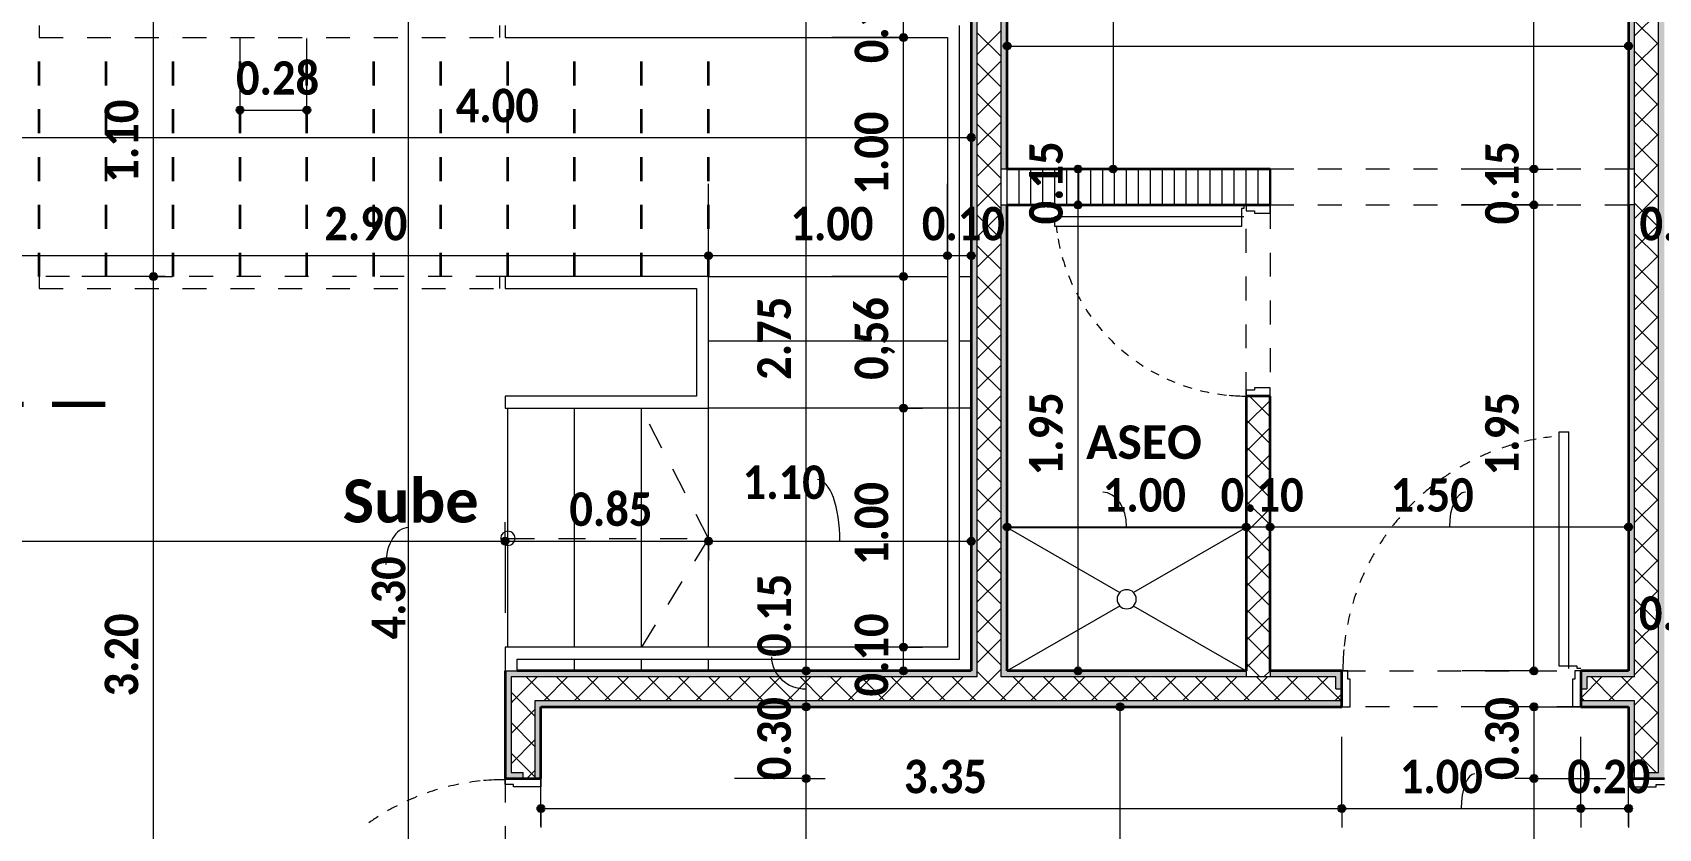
# Model space of a CAD drawing. Header units: metres. Extents: x -144 to 1000, y -717 to 29.
# Drawn here: x 787.45 to 794.25, y -556.38 to -553.05 of the extents above; entities that cross this region are included whole.
import ezdxf

# ---------------------------------------------------------------- set-up
doc = ezdxf.new("R2010")
doc.units = ezdxf.units.M
for name, pattern in [('Basculante', [0.11625, 0.075, -0.04125]), ('basculante modificado', [0.18, 0.1125, -0.0675]), ('Dash Dot 3_16_', [0.595313, 0.357187, -0.119063, 0, -0.119063]), ('Derribado', [0.36, 0.24, -0.12]), ('Trazo', [0.45, 0.225, -0.225])]:
    doc.linetypes.add(name, pattern=pattern)
doc.layers.get('0').update_dxf_attribs({"color": 1})
for name, color, linetype, lineweight in [('A-ANNO-DIMS', 1, 'Continuous', 9), ('A-DETL', 1, 'Continuous', 9), ('A-DETL-GENF', 1, 'Continuous', 9), ('A-DETL-MEDM', 1, 'Continuous', 30), ('A-DETL-THIN', 1, 'Continuous', 9), ('A-DOOR', 1, 'Continuous', 9), ('A-DOOR-FRAM', 1, 'Continuous', 9), ('A-DOOR-HDLN', 1, 'Trazo', 20), ('A-FLOR-OVHD', 7, 'Basculante', 9), ('A-WALL', 4, 'Continuous', 9), ('G-ANNO-SYMB', 1, 'Continuous', 9), ('G-ANNO-TEXT', 2, 'Continuous', 9), ('P-SANR-FIXT', 1, 'Continuous', 9)]:
    doc.layers.add(name, color=color, linetype=linetype, lineweight=lineweight)
doc.layers.add('A-WALL-PATT', color=7, linetype='Continuous', lineweight=35, true_color=0x9c9c9c)
doc.styles.add('Calibri_B', font='calibrib.ttf', dxfattribs={"height": 0.165})
doc.styles.add('Calibri_B_1', font='calibrib.ttf', dxfattribs={"height": 0.135})
doc.styles.add('Calibri_B_6', font='calibrib.ttf', dxfattribs={"width": 0.9})

# ---------------------------------------------------------------- blocks, each defined once
blk = doc.blocks.new('G')
at = {"layer": 'A-ANNO-DIMS', "lineweight": 25}
h = blk.add_hatch(color=256, dxfattribs=at)
edge = h.paths.add_edge_path()
edge.add_arc((785.687, -496.5696), 0.015, 0, 360)
h = blk.add_hatch(color=256, dxfattribs=at)
edge = h.paths.add_edge_path()
edge.add_arc((785.687, -496.5696), 0.015, 0, 360)
h = blk.add_hatch(color=256, dxfattribs=at)
edge = h.paths.add_edge_path()
edge.add_arc((786.1208, -496.6048), 0.015, 0, 360)
h = blk.add_hatch(color=256, dxfattribs=at)
edge = h.paths.add_edge_path()
edge.add_arc((788.7208, -496.6048), 0.015, 0, 360)
h = blk.add_hatch(color=256, dxfattribs=at)
edge = h.paths.add_edge_path()
edge.add_arc((782.9114, -496.8728), 0.015, 0, 360)
h = blk.add_hatch(color=256, dxfattribs=at)
edge = h.paths.add_edge_path()
edge.add_arc((783.1914, -496.8728), 0.015, 0, 360)
h = blk.add_hatch(color=256, dxfattribs=at)
edge = h.paths.add_edge_path()
edge.add_arc((785.9708, -496.9875), 0.015, 0, 360)
h = blk.add_hatch(color=256, dxfattribs=at)
edge = h.paths.add_edge_path()
edge.add_arc((786.4171, -497.1194), 0.015, 0, 360)
h = blk.add_hatch(color=256, dxfattribs=at)
edge = h.paths.add_edge_path()
edge.add_arc((786.5641, -497.1194), 0.015, 0, 360)
h = blk.add_hatch(color=256, dxfattribs=at)
edge = h.paths.add_edge_path()
edge.add_arc((788.3248, -497.1194), 0.015, 0, 360)
h = blk.add_hatch(color=256, dxfattribs=at)
edge = h.paths.add_edge_path()
edge.add_arc((788.3248, -497.1194), 0.015, 0, 360)
h = blk.add_hatch(color=256, dxfattribs=at)
edge = h.paths.add_edge_path()
edge.add_arc((786.4171, -497.2694), 0.015, 0, 360)
h = blk.add_hatch(color=256, dxfattribs=at)
edge = h.paths.add_edge_path()
edge.add_arc((786.4171, -497.2694), 0.015, 0, 360)
h = blk.add_hatch(color=256, dxfattribs=at)
edge = h.paths.add_edge_path()
edge.add_arc((788.3248, -497.2694), 0.015, 0, 360)
h = blk.add_hatch(color=256, dxfattribs=at)
edge = h.paths.add_edge_path()
edge.add_arc((788.3248, -497.2694), 0.015, 0, 360)
h = blk.add_hatch(color=256, dxfattribs=at)
edge = h.paths.add_edge_path()
edge.add_arc((784.871, -497.4819), 0.015, 0, 360)
h = blk.add_hatch(color=256, dxfattribs=at)
edge = h.paths.add_edge_path()
edge.add_arc((784.871, -497.4819), 0.015, 0, 360)
h = blk.add_hatch(color=256, dxfattribs=at)
edge = h.paths.add_edge_path()
edge.add_arc((785.8708, -497.4819), 0.015, 0, 360)
h = blk.add_hatch(color=256, dxfattribs=at)
edge = h.paths.add_edge_path()
edge.add_arc((785.8708, -497.4819), 0.015, 0, 360)
h = blk.add_hatch(color=256, dxfattribs=at)
edge = h.paths.add_edge_path()
edge.add_arc((785.9708, -497.4819), 0.015, 0, 360)
h = blk.add_hatch(color=256, dxfattribs=at)
edge = h.paths.add_edge_path()
edge.add_arc((782.5493, -497.5696), 0.015, 0, 360)
h = blk.add_hatch(color=256, dxfattribs=at)
edge = h.paths.add_edge_path()
edge.add_arc((782.5493, -497.5696), 0.015, 0, 360)
h = blk.add_hatch(color=256, dxfattribs=at)
edge = h.paths.add_edge_path()
edge.add_arc((785.687, -497.5696), 0.015, 0, 360)
h = blk.add_hatch(color=256, dxfattribs=at)
edge = h.paths.add_edge_path()
edge.add_arc((785.687, -497.5696), 0.015, 0, 360)
h = blk.add_hatch(color=256, dxfattribs=at)
edge = h.paths.add_edge_path()
edge.add_arc((785.687, -498.1194), 0.015, 0, 360)
h = blk.add_hatch(color=256, dxfattribs=at)
edge = h.paths.add_edge_path()
edge.add_arc((785.687, -498.1194), 0.015, 0, 360)
h = blk.add_hatch(color=256, dxfattribs=at)
edge = h.paths.add_edge_path()
edge.add_arc((786.1208, -498.617), 0.015, 0, 360)
h = blk.add_hatch(color=256, dxfattribs=at)
edge = h.paths.add_edge_path()
edge.add_arc((787.1208, -498.617), 0.015, 0, 360)
h = blk.add_hatch(color=256, dxfattribs=at)
edge = h.paths.add_edge_path()
edge.add_arc((787.1208, -498.617), 0.015, 0, 360)
h = blk.add_hatch(color=256, dxfattribs=at)
edge = h.paths.add_edge_path()
edge.add_arc((787.2208, -498.617), 0.015, 0, 360)
h = blk.add_hatch(color=256, dxfattribs=at)
edge = h.paths.add_edge_path()
edge.add_arc((787.2208, -498.617), 0.015, 0, 360)
h = blk.add_hatch(color=256, dxfattribs=at)
edge = h.paths.add_edge_path()
edge.add_arc((788.7208, -498.617), 0.015, 0, 360)
h = blk.add_hatch(color=256, dxfattribs=at)
edge = h.paths.add_edge_path()
edge.add_arc((784.0204, -498.6766), 0.015, 0, 360)
h = blk.add_hatch(color=256, dxfattribs=at)
edge = h.paths.add_edge_path()
edge.add_arc((784.0204, -498.6766), 0.015, 0, 360)
h = blk.add_hatch(color=256, dxfattribs=at)
edge = h.paths.add_edge_path()
edge.add_arc((784.8714, -498.6766), 0.015, 0, 360)
h = blk.add_hatch(color=256, dxfattribs=at)
edge = h.paths.add_edge_path()
edge.add_arc((784.8714, -498.6766), 0.015, 0, 360)
h = blk.add_hatch(color=256, dxfattribs=at)
edge = h.paths.add_edge_path()
edge.add_arc((785.9708, -498.6766), 0.015, 0, 360)
h = blk.add_hatch(color=256, dxfattribs=at)
edge = h.paths.add_edge_path()
edge.add_arc((785.687, -499.1194), 0.015, 0, 360)
h = blk.add_hatch(color=256, dxfattribs=at)
edge = h.paths.add_edge_path()
edge.add_arc((785.687, -499.1194), 0.015, 0, 360)
h = blk.add_hatch(color=256, dxfattribs=at)
edge = h.paths.add_edge_path()
edge.add_arc((785.2799, -499.2194), 0.015, 0, 360)
h = blk.add_hatch(color=256, dxfattribs=at)
edge = h.paths.add_edge_path()
edge.add_arc((785.2799, -499.2194), 0.015, 0, 360)
h = blk.add_hatch(color=256, dxfattribs=at)
edge = h.paths.add_edge_path()
edge.add_arc((785.687, -499.2194), 0.015, 0, 360)
h = blk.add_hatch(color=256, dxfattribs=at)
edge = h.paths.add_edge_path()
edge.add_arc((786.4171, -499.2194), 0.015, 0, 360)
h = blk.add_hatch(color=256, dxfattribs=at)
edge = h.paths.add_edge_path()
edge.add_arc((788.3248, -499.2194), 0.015, 0, 360)
h = blk.add_hatch(color=256, dxfattribs=at)
edge = h.paths.add_edge_path()
edge.add_arc((785.2799, -499.3694), 0.015, 0, 360)
h = blk.add_hatch(color=256, dxfattribs=at)
edge = h.paths.add_edge_path()
edge.add_arc((785.2799, -499.3694), 0.015, 0, 360)
h = blk.add_hatch(color=256, dxfattribs=at)
edge = h.paths.add_edge_path()
edge.add_arc((786.5937, -499.3694), 0.015, 0, 360)
h = blk.add_hatch(color=256, dxfattribs=at)
edge = h.paths.add_edge_path()
edge.add_arc((788.3248, -499.3694), 0.015, 0, 360)
h = blk.add_hatch(color=256, dxfattribs=at)
edge = h.paths.add_edge_path()
edge.add_arc((785.2799, -499.6694), 0.015, 0, 360)
h = blk.add_hatch(color=256, dxfattribs=at)
edge = h.paths.add_edge_path()
edge.add_arc((785.2799, -499.6694), 0.015, 0, 360)
h = blk.add_hatch(color=256, dxfattribs=at)
edge = h.paths.add_edge_path()
edge.add_arc((788.3248, -499.6694), 0.015, 0, 360)
h = blk.add_hatch(color=256, dxfattribs=at)
edge = h.paths.add_edge_path()
edge.add_arc((788.3248, -499.6694), 0.015, 0, 360)
h = blk.add_hatch(color=256, dxfattribs=at)
edge = h.paths.add_edge_path()
edge.add_arc((784.1704, -499.7949), 0.015, 0, 360)
h = blk.add_hatch(color=256, dxfattribs=at)
edge = h.paths.add_edge_path()
edge.add_arc((787.5206, -499.7949), 0.015, 0, 360)
h = blk.add_hatch(color=256, dxfattribs=at)
edge = h.paths.add_edge_path()
edge.add_arc((787.5206, -499.7949), 0.015, 0, 360)
h = blk.add_hatch(color=256, dxfattribs=at)
edge = h.paths.add_edge_path()
edge.add_arc((788.5206, -499.7949), 0.015, 0, 360)
h = blk.add_hatch(color=256, dxfattribs=at)
edge = h.paths.add_edge_path()
edge.add_arc((788.5206, -499.7949), 0.015, 0, 360)
h = blk.add_hatch(color=256, dxfattribs=at)
edge = h.paths.add_edge_path()
edge.add_arc((788.7208, -499.7949), 0.015, 0, 360)
at = {"layer": 'A-WALL-PATT', "true_color": 0x747474}
h = blk.add_hatch(color=8, dxfattribs=at)
h.paths.add_polyline_path([(788.7208, -500.7694), (788.7458, -500.7694), (788.7458, -500.6694), (788.7208, -500.6694), (788.7208, -500.6944)])
h.paths.add_polyline_path([(788.7208, -499.6694), (788.7458, -499.6684), (788.7458, -499.3444), (788.7208, -499.3444), (788.7208, -499.6684)])
h.paths.add_polyline_path([(788.7208, -499.2444), (788.7458, -499.2444), (788.7458, -497.2694), (788.7208, -497.2694), (788.7208, -499.2194)])
h.paths.add_polyline_path([(788.7458, -497.1194), (788.7458, -492.1694), (788.7208, -492.1694), (788.7208, -497.1194)])
h.paths.add_polyline_path([(788.7458, -492.0194), (788.7458, -491.6197), (788.7208, -491.6197), (788.7208, -492.0194)])
at = {"layer": 'A-WALL-PATT', "lineweight": 5, "true_color": 0x747474}
h = blk.add_hatch(color=8, dxfattribs=at)
h.paths.add_polyline_path([(788.8458, -500.7694), (788.8708, -500.7694), (788.8708, -500.6694), (788.7958, -500.6694), (788.7958, -500.6944), (788.8458, -500.6944)])
h.paths.add_polyline_path([(788.8358, -499.6694), (788.8708, -499.6684), (788.8708, -496.4697), (788.8458, -496.4697), (788.8458, -499.6444), (788.7958, -499.6444), (788.7958, -499.6694)])
h.paths.add_polyline_path([(788.8708, -496.3197), (788.8708, -494.9197), (788.8458, -494.9197), (788.8458, -496.3197), (788.8688, -496.3197)])
h.paths.add_polyline_path([(788.8708, -494.7697), (788.8708, -491.7697), (788.8458, -491.7697), (788.8458, -494.7697), (788.8526, -494.7697)])
h = blk.add_hatch(color=8, dxfattribs=at)
h.paths.add_polyline_path([(785.9958, -499.2194), (785.9958, -496.4697), (785.9708, -496.4697), (785.9708, -499.2194)])
h.paths.add_polyline_path([(785.9958, -496.3197), (785.9958, -494.9197), (785.9708, -494.9197), (785.9708, -496.3197)])
h.paths.add_polyline_path([(785.9958, -494.7697), (785.9958, -492.7694), (785.9708, -492.7694), (785.9708, -494.7697)])
at = {"layer": 'A-WALL-PATT', "true_color": 0x747474}
h = blk.add_hatch(color=8, dxfattribs=at)
h.paths.add_polyline_path([(786.1208, -499.2194), (786.1208, -497.2694), (786.0958, -497.2694), (786.0958, -499.2194)])
h.paths.add_polyline_path([(786.0958, -497.1194), (786.1208, -497.1194), (786.1208, -492.7694), (785.9958, -492.7694), (785.9958, -492.7944), (786.0958, -492.7944), (786.0958, -496.6167)])
at = {"layer": 'A-WALL-PATT', "lineweight": 5, "true_color": 0x747474}
h = blk.add_hatch(color=8, dxfattribs=at)
h.paths.add_polyline_path([(787.5206, -499.2944), (787.5206, -499.2194), (787.2208, -499.2194), (787.2208, -499.2444), (787.4956, -499.2444), (787.4956, -499.2944)])
h.paths.add_polyline_path([(788.5456, -499.2944), (788.5456, -499.2444), (788.7208, -499.2444), (788.7208, -499.2194), (788.5206, -499.2194), (788.5206, -499.2944)])
h.paths.add_polyline_path([(784.0204, -499.2444), (785.9958, -499.2444), (785.9958, -499.2194), (784.0204, -499.2194)])
h.paths.add_polyline_path([(787.1208, -499.2444), (787.1208, -499.2194), (786.0958, -499.2194), (786.0958, -499.2444), (787.1197, -499.2444)])
h = blk.add_hatch(color=8, dxfattribs=at)
h.paths.add_polyline_path([(784.0454, -500.7684), (784.0454, -500.6944), (784.0954, -500.6944), (784.0954, -500.6694), (784.0204, -500.6694), (784.0204, -500.7684)])
h.paths.add_polyline_path([(784.0954, -499.6694), (784.0954, -499.6444), (784.0454, -499.6444), (784.0454, -499.2444), (784.0204, -499.2444), (784.0204, -499.6694), (784.0554, -499.6694)])
at = {"layer": 'A-WALL-PATT', "true_color": 0x747474}
h = blk.add_hatch(color=8, dxfattribs=at)
h.paths.add_polyline_path([(787.3671, -499.3694), (787.5206, -499.3694), (787.5206, -499.3444), (784.1454, -499.3444), (784.1454, -499.3694), (787.34, -499.3694)])
h.paths.add_polyline_path([(788.5456, -499.3694), (788.7208, -499.3694), (788.7208, -499.3444), (788.5206, -499.3444), (788.5206, -499.3694)])
h = blk.add_hatch(color=8, dxfattribs=at)
h.paths.add_polyline_path([(784.1454, -500.7684), (784.1704, -500.7684), (784.1704, -500.6694), (784.1454, -500.6694), (784.1454, -500.6944)])
h.paths.add_polyline_path([(784.1704, -499.6694), (784.1704, -499.3694), (784.1454, -499.3694), (784.1454, -499.6694)])
at = {"layer": 'A-ANNO-DIMS'}
for p, q in [((788.3248, -497.1194), (788.3248, -492.169)), ((786.5641, -495.609), (786.5641, -497.1194)), ((786.1208, -496.6048), (786.1208, -496.3048)), ((788.7208, -496.6048), (788.7208, -496.3048)), ((782.5493, -497.5696), (782.5493, -496.4697)), ((783.6156, -500.7694), (783.6156, -496.4697)), ((785.2799, -499.2194), (785.2799, -496.4697)), ((785.687, -496.5696), (785.687, -496.4697)), ((782.9114, -496.8728), (782.9114, -496.5728)), ((783.1914, -496.8728), (783.1914, -496.5728)), ((785.687, -496.5696), (785.387, -496.5696)), ((785.687, -496.5696), (785.387, -496.5696)), ((785.687, -497.5696), (785.687, -496.5696)), ((785.687, -496.5696), (785.767, -496.5696)), ((785.687, -496.5696), (785.767, -496.5696)), ((786.1208, -496.6048), (788.7208, -496.6048)), ((786.1208, -496.6048), (786.1208, -496.6848)), ((788.7208, -496.6048), (788.7208, -496.6848)), ((785.9708, -496.9875), (785.9708, -496.6875)), ((782.9114, -496.8728), (783.1914, -496.8728)), ((782.9114, -496.8728), (782.9114, -496.9528)), ((783.1914, -496.8728), (783.1914, -496.9528)), ((781.9708, -496.9875), (785.9708, -496.9875)), ((785.9708, -496.9875), (785.9708, -497.0675)), ((786.4171, -497.1194), (786.3371, -497.1194)), ((786.4171, -497.1194), (786.4171, -497.2694)), ((786.4171, -497.1194), (786.7171, -497.1194)), ((786.5641, -497.1194), (786.4841, -497.1194)), ((786.5641, -497.1194), (786.8641, -497.1194)), ((788.3248, -497.1194), (788.0248, -497.1194)), ((788.3248, -497.1194), (788.0248, -497.1194)), ((788.3248, -497.2694), (788.3248, -497.1194)), ((788.3248, -497.1194), (788.4048, -497.1194)), ((788.3248, -497.1194), (788.4048, -497.1194)), ((784.871, -497.4819), (784.871, -497.1819)), ((784.871, -497.4819), (784.871, -497.1819)), ((785.8708, -497.4819), (785.8708, -497.1819)), ((785.8708, -497.4819), (785.8708, -497.1819)), ((785.9708, -497.4819), (785.9708, -497.1819)), ((786.4171, -497.2694), (786.3371, -497.2694)), ((786.4171, -497.2694), (786.3371, -497.2694)), ((786.4171, -497.2694), (786.7171, -497.2694)), ((786.4171, -497.2694), (786.4171, -499.2194)), ((786.4171, -497.2694), (786.7171, -497.2694)), ((788.3248, -497.2694), (788.0248, -497.2694)), ((788.3248, -497.2694), (788.0248, -497.2694)), ((788.3248, -499.2194), (788.3248, -497.2694)), ((788.3248, -497.2694), (788.4048, -497.2694)), ((788.3248, -497.2694), (788.4048, -497.2694)), ((781.9708, -497.4819), (784.871, -497.4819)), ((784.871, -497.4819), (784.871, -497.5619)), ((784.871, -497.4819), (785.8708, -497.4819)), ((784.871, -497.4819), (784.871, -497.5619)), ((785.8708, -497.4819), (785.8708, -497.5619)), ((785.8708, -497.4819), (785.9708, -497.4819)), ((785.8708, -497.4819), (785.8708, -497.5619)), ((785.9708, -497.4819), (785.9708, -497.5619)), ((782.5493, -497.5696), (782.2493, -497.5696)), ((782.5493, -497.5696), (782.2493, -497.5696)), ((782.5493, -500.7694), (782.5493, -497.5696)), ((782.5493, -497.5696), (782.6293, -497.5696)), ((782.5493, -497.5696), (782.6293, -497.5696)), ((785.687, -497.5696), (785.387, -497.5696)), ((785.687, -497.5696), (785.387, -497.5696)), ((785.687, -498.1194), (785.687, -497.5696)), ((785.687, -497.5696), (785.767, -497.5696)), ((785.687, -497.5696), (785.767, -497.5696)), ((785.687, -498.1194), (785.387, -498.1194)), ((785.687, -498.1194), (785.387, -498.1194)), ((785.687, -499.1194), (785.687, -498.1194)), ((785.687, -498.1194), (785.767, -498.1194)), ((785.687, -498.1194), (785.767, -498.1194)), ((786.1208, -498.617), (786.1208, -498.317)), ((787.1208, -498.617), (787.1208, -498.317)), ((787.1208, -498.617), (787.1208, -498.317)), ((787.2208, -498.617), (787.2208, -498.317)), ((787.2208, -498.617), (787.2208, -498.317)), ((788.7208, -498.617), (788.7208, -498.317)), ((784.8714, -498.6766), (784.8714, -498.3766)), ((784.8714, -498.6766), (784.8714, -498.3766)), ((785.9708, -498.6766), (785.9708, -498.3766)), ((784.0204, -498.6766), (784.0204, -498.5966)), ((784.0204, -498.6766), (784.0204, -498.5966)), ((786.1208, -498.617), (787.1208, -498.617)), ((786.1208, -498.617), (786.1208, -498.697)), ((787.1208, -498.617), (787.1208, -498.697)), ((787.1208, -498.617), (787.2208, -498.617)), ((787.1208, -498.617), (787.1208, -498.697)), ((787.2208, -498.617), (787.2208, -498.697)), ((787.2208, -498.617), (788.7208, -498.617)), ((787.2208, -498.617), (787.2208, -498.697)), ((788.7208, -498.617), (788.7208, -498.697)), ((777.9208, -498.6766), (784.0204, -498.6766)), ((784.0204, -498.6766), (784.0204, -498.9766)), ((784.0204, -498.6766), (784.8714, -498.6766)), ((784.0204, -498.6766), (784.0204, -498.9766)), ((784.8714, -498.6766), (784.8714, -498.7566)), ((784.8714, -498.6766), (785.9708, -498.6766)), ((784.8714, -498.6766), (784.8714, -498.7566)), ((785.9708, -498.6766), (785.9708, -498.7566)), ((785.687, -499.1194), (785.387, -499.1194)), ((785.687, -499.1194), (785.387, -499.1194)), ((785.687, -499.2194), (785.687, -499.1194)), ((785.687, -499.1194), (785.767, -499.1194)), ((785.687, -499.1194), (785.767, -499.1194)), ((785.2799, -499.2194), (784.9799, -499.2194)), ((785.2799, -499.2194), (784.9799, -499.2194)), ((785.2799, -499.3694), (785.2799, -499.2194)), ((785.2799, -499.2194), (785.3599, -499.2194)), ((785.2799, -499.2194), (785.3599, -499.2194)), ((785.687, -499.2194), (785.387, -499.2194)), ((785.687, -499.2194), (785.767, -499.2194)), ((786.4171, -499.2194), (786.3371, -499.2194)), ((788.3248, -499.2194), (788.0248, -499.2194)), ((788.3248, -499.2194), (788.4048, -499.2194)), ((785.2799, -499.3694), (784.9799, -499.3694)), ((785.2799, -499.3694), (784.9799, -499.3694)), ((785.2799, -499.6694), (785.2799, -499.3694)), ((785.2799, -499.3694), (785.3599, -499.3694)), ((785.2799, -499.3694), (785.3599, -499.3694)), ((786.5937, -499.3694), (786.2937, -499.3694)), ((786.5937, -500.7694), (786.5937, -499.3694)), ((786.5937, -499.3694), (786.6737, -499.3694)), ((788.3248, -499.3694), (788.2448, -499.3694)), ((788.3248, -499.3694), (788.3248, -499.6694)), ((788.3248, -499.3694), (788.6248, -499.3694)), ((784.1704, -499.7949), (784.1704, -499.4949)), ((787.5206, -499.7949), (787.5206, -499.4949)), ((787.5206, -499.7949), (787.5206, -499.4949)), ((788.5206, -499.7949), (788.5206, -499.4949)), ((788.5206, -499.7949), (788.5206, -499.4949)), ((788.7208, -499.7949), (788.7208, -499.4949)), ((785.2799, -499.6694), (784.9799, -499.6694)), ((785.2799, -499.6694), (784.9799, -499.6694)), ((785.2799, -500.6694), (785.2799, -499.6694)), ((785.2799, -499.6694), (785.3599, -499.6694)), ((785.2799, -499.6694), (785.3599, -499.6694)), ((788.3248, -499.6694), (788.2448, -499.6694)), ((788.3248, -499.6694), (788.2448, -499.6694)), ((788.3248, -499.6694), (788.6248, -499.6694)), ((788.3248, -499.6694), (788.3248, -500.6694)), ((788.3248, -499.6694), (788.6248, -499.6694)), ((784.1704, -499.7949), (787.5206, -499.7949)), ((784.1704, -499.7949), (784.1704, -499.8749)), ((787.5206, -499.7949), (787.5206, -499.8749)), ((787.5206, -499.7949), (788.5206, -499.7949)), ((787.5206, -499.7949), (787.5206, -499.8749)), ((788.5206, -499.7949), (788.5206, -499.8749)), ((788.5206, -499.7949), (788.7208, -499.7949)), ((788.5206, -499.7949), (788.5206, -499.8749)), ((788.7208, -499.7949), (788.7208, -499.8749))]:
    blk.add_line(p, q, dxfattribs=at)
at = {"layer": 'A-ANNO-DIMS', "linetype": 'Derribado'}
blk.add_line((786.4171, -499.2194), (786.7171, -499.2194), dxfattribs=at)
at = {"layer": 'A-ANNO-DIMS', "lineweight": 25}
for centre in [(785.687, -496.5696), (785.687, -496.5696), (786.1208, -496.6048), (788.7208, -496.6048), (782.9114, -496.8728), (783.1914, -496.8728), (785.9708, -496.9875), (786.4171, -497.1194), (786.5641, -497.1194), (788.3248, -497.1194), (788.3248, -497.1194), (786.4171, -497.2694), (786.4171, -497.2694), (788.3248, -497.2694), (788.3248, -497.2694), (784.871, -497.4819), (784.871, -497.4819), (785.8708, -497.4819), (785.8708, -497.4819), (785.9708, -497.4819), (782.5493, -497.5696), (782.5493, -497.5696), (785.687, -497.5696), (785.687, -497.5696), (785.687, -498.1194), (785.687, -498.1194), (786.1208, -498.617), (787.1208, -498.617), (787.1208, -498.617), (787.2208, -498.617), (787.2208, -498.617), (788.7208, -498.617), (784.0204, -498.6766), (784.0204, -498.6766), (784.8714, -498.6766), (784.8714, -498.6766), (785.9708, -498.6766), (785.687, -499.1194), (785.687, -499.1194), (785.2799, -499.2194), (785.2799, -499.2194), (785.687, -499.2194), (786.4171, -499.2194), (788.3248, -499.2194), (785.2799, -499.3694), (785.2799, -499.3694), (786.5937, -499.3694), (788.3248, -499.3694), (785.2799, -499.6694), (785.2799, -499.6694), (788.3248, -499.6694), (788.3248, -499.6694), (784.1704, -499.7949), (787.5206, -499.7949), (787.5206, -499.7949), (788.5206, -499.7949), (788.5206, -499.7949), (788.7208, -499.7949)]:
    blk.add_circle(centre, 0.015, dxfattribs=at)
at = {"layer": 'A-ANNO-DIMS'}
for centre, major_axis, ratio, start_param, end_param in [((785.3279, -498.6766), (0, 0.2579), 0.361558, 4.712389, 6.283185), ((786.5211, -498.617), (0, 0.1451), 0.687071, 4.712389, 6.283185), ((788.0388, -498.617), (0, 0.1451), 0.468607, 0, 1.570796), ((783.6156, -498.7738), (0, 0.1542), 0.609189, 0, 1.570796), ((785.2799, -499.1603), (0.1451, 0), 0.924446, 3.141593, 4.712389), ((788.0771, -499.7949), (0, 0.1451), 0.388923, 0, 1.570796)]:
    blk.add_ellipse(centre, major_axis=major_axis, ratio=ratio, start_param=start_param, end_param=end_param, dxfattribs=at)
at = {"layer": 'A-DETL', "color": 7, "linetype": 'Basculante', "lineweight": 35}
for p, q in [((782.0714, -497.5696), (782.0714, -496.5696)), ((782.3514, -497.5696), (782.3514, -496.5696)), ((782.6314, -497.5696), (782.6314, -496.5696)), ((782.9114, -497.5696), (782.9114, -496.5696)), ((783.1914, -497.5696), (783.1914, -496.5696)), ((783.4714, -497.5696), (783.4714, -496.5696)), ((783.7514, -497.5696), (783.7514, -496.5696)), ((784.0314, -497.5696), (784.0314, -496.5696)), ((784.3114, -497.5696), (784.3114, -496.5696)), ((784.5914, -497.5696), (784.5914, -496.5696)), ((784.871, -497.5696), (784.871, -496.5696))]:
    blk.add_line(p, q, dxfattribs=at)
at = {"layer": 'A-DETL', "color": 7}
for p, q in [((784.0204, -497.5696), (783.9984, -497.5696)), ((784.871, -497.5696), (785.8708, -497.5696)), ((785.9208, -497.5696), (785.9708, -497.5696)), ((785.8708, -497.8394), (784.871, -497.8394)), ((785.9708, -497.8394), (785.9208, -497.8394)), ((784.8714, -499.1194), (784.8714, -498.0694)), ((784.0314, -499.1194), (784.0314, -498.1194)), ((784.3114, -499.1194), (784.3114, -498.1194)), ((784.5914, -499.1194), (784.5914, -498.1194)), ((784.871, -498.1735), (784.871, -498.1194)), ((785.9708, -498.1194), (784.871, -498.1194)), ((784.3114, -499.2197), (784.3114, -499.1694)), ((784.5914, -499.2194), (784.5914, -499.1694)), ((784.8714, -499.2197), (784.8714, -499.1694))]:
    blk.add_line(p, q, dxfattribs=at)
at = {"layer": 'A-DETL', "color": 7, "linetype": 'basculante modificado'}
for p, q in [((784.871, -498.6647), (784.5914, -498.1218)), ((784.0314, -498.6647), (784.871, -498.6647)), ((784.871, -498.6647), (784.5914, -499.1194))]:
    blk.add_line(p, q, dxfattribs=at)
at = {"layer": 'A-DETL-GENF', "linetype": 'Basculante'}
for p, q in [((788.7208, -497.1194), (787.2208, -497.1194)), ((787.1208, -497.2694), (787.2208, -497.2694)), ((787.1208, -498.0694), (787.1208, -497.2694)), ((787.2208, -497.2694), (787.2208, -498.0694)), ((787.2208, -497.2694), (788.7208, -497.2694)), ((787.2208, -498.0694), (787.1208, -498.0694)), ((787.5206, -499.3694), (787.5206, -499.2194)), ((787.5206, -499.2194), (788.5206, -499.2194)), ((788.5206, -499.2194), (788.5206, -499.3694)), ((788.5206, -499.3694), (787.5206, -499.3694)), ((784.1704, -499.6694), (784.0204, -499.6694)), ((784.0204, -499.6694), (784.0204, -500.6694)), ((784.1704, -500.6694), (784.1704, -499.6694)), ((788.7208, -500.6694), (788.7208, -499.6694)), ((788.7208, -499.6694), (788.8708, -499.6694))]:
    blk.add_line(p, q, dxfattribs=at)
at = {"layer": 'A-DETL-MEDM'}
for p, q in [((787.2208, -497.1194), (787.2208, -497.2694)), ((788.7208, -497.2694), (788.7208, -497.1194))]:
    blk.add_line(p, q, dxfattribs=at)
at = {"layer": 'A-DETL-THIN'}
for p, q in [((784.0204, -496.5196), (784.0204, -496.5696)), ((784.0204, -496.5696), (785.8708, -496.5696)), ((785.8708, -496.5696), (785.8708, -499.1194)), ((785.9208, -499.1694), (785.9208, -496.5196)), ((784.871, -497.5696), (784.0204, -497.5696)), ((784.0204, -497.5696), (784.0204, -497.6196)), ((784.871, -498.1194), (784.871, -497.5696)), ((784.0204, -497.6196), (784.821, -497.6196)), ((784.821, -497.6196), (784.821, -498.0694)), ((784.821, -498.0694), (784.021, -498.0694)), ((784.021, -498.0694), (784.021, -498.1194)), ((784.021, -498.1194), (784.871, -498.1194)), ((785.8708, -499.1194), (784.0204, -499.1194)), ((784.0204, -499.1194), (784.0204, -499.2194)), ((784.0204, -499.2194), (784.0704, -499.2194)), ((784.0704, -499.2194), (784.0704, -499.1694)), ((784.0704, -499.1694), (785.9208, -499.1694))]:
    blk.add_line(p, q, dxfattribs=at)
for start, end in [(0, 180), (180, 0)]:
    blk.add_arc((784.0322, -498.6644), 0.03, start, end, dxfattribs=at)
at = {"layer": 'A-DOOR', "lineweight": 15}
for p, q in [((786.3208, -497.3594), (786.3208, -497.3194)), ((787.1108, -497.3194), (786.3208, -497.3194)), ((787.1008, -497.2844), (787.1008, -497.3594)), ((787.1108, -497.2844), (787.1008, -497.2844)), ((787.1108, -497.2694), (787.1108, -497.2844)), ((787.1008, -497.3594), (786.3208, -497.3594)), ((788.4306, -498.2194), (788.4706, -498.2194)), ((788.4306, -499.1994), (788.4306, -498.2194)), ((788.4706, -499.2094), (788.4706, -498.2194)), ((788.5056, -499.1994), (788.4306, -499.1994)), ((788.5056, -499.2094), (788.5056, -499.1994)), ((788.5206, -499.2094), (788.5056, -499.2094))]:
    blk.add_line(p, q, dxfattribs=at)
at = {"layer": 'A-DOOR'}
for p, q in [((787.1208, -497.2694), (787.2208, -497.2694)), ((788.5206, -499.2194), (788.5206, -499.3694))]:
    blk.add_line(p, q, dxfattribs=at)
for centre, radius, start, end in [((787.1208, -497.2694), 0.8, 186.45945, 188.44999), ((787.1208, -497.2694), 0.8, 190.25822, 193.15108), ((787.1208, -497.2694), 0.8, 190.25822, 193.15108), ((787.1208, -497.2694), 0.8, 195.83157, 198.88574), ((787.1208, -497.2694), 0.8, 201.72829, 204.55488), ((787.1208, -497.2694), 0.8, 207.36602, 210.16222), ((787.1208, -497.2694), 0.8, 212.94407, 215.71217), ((787.1208, -497.2694), 0.8, 218.46716, 221.20973), ((787.1208, -497.2694), 0.8, 223.94059, 226.66048), ((787.1208, -497.2694), 0.8, 229.37018, 232.07048), ((787.1208, -497.2694), 0.8, 234.7622, 237.44619), ((787.1208, -497.2694), 0.8, 240.12331, 242.79443), ((787.1208, -497.2694), 0.8, 245.46046, 248.1223), ((787.1208, -497.2694), 0.8, 250.78086, 253.43707), ((787.1208, -497.2694), 0.8, 256.09186, 258.74617), ((787.1208, -497.2694), 0.8, 261.40092, 264.05706), ((787.1208, -497.2694), 0.8, 264.86021, 270), ((788.5089, -499.2172), 0.9833, 105.83157, 108.88574), ((788.5089, -499.2172), 0.9833, 100.25822, 103.15108), ((788.5089, -499.2172), 0.9833, 100.25822, 103.15108), ((788.5089, -499.2172), 0.9833, 96.45945, 98.44999), ((788.5089, -499.2172), 0.9833, 117.36602, 120.16222), ((788.5089, -499.2172), 0.9833, 111.72829, 114.55488), ((788.5089, -499.2172), 0.9833, 122.94407, 125.71217), ((788.5089, -499.2172), 0.9833, 128.46716, 131.20973), ((788.5089, -499.2172), 0.9833, 133.94059, 136.66048), ((788.5089, -499.2172), 0.9833, 139.37018, 142.07048), ((788.5089, -499.2172), 0.9833, 144.7622, 147.44619), ((788.5089, -499.2172), 0.9833, 150.12331, 152.79443), ((788.5089, -499.2172), 0.9833, 155.46046, 158.1223), ((788.5089, -499.2172), 0.9833, 160.78086, 163.43707), ((788.5089, -499.2172), 0.9833, 166.09186, 168.74617), ((788.5089, -499.2172), 0.9833, 171.40092, 174.05706), ((788.5089, -499.2172), 0.9833, 174.86021, 180), ((784.0181, -500.6577), 0.9833, 101.25383, 103.90814), ((784.0181, -500.6577), 0.9833, 95.94294, 98.59908), ((784.0181, -500.6577), 0.9833, 90, 95.13979), ((784.0181, -500.6577), 0.9833, 111.8777, 114.53954), ((784.0181, -500.6577), 0.9833, 106.56293, 109.21914), ((784.0181, -500.6577), 0.9833, 122.55381, 125.2378), ((784.0181, -500.6577), 0.9833, 117.20557, 119.87669)]:
    blk.add_arc(centre, radius, start, end, dxfattribs=at)
at = {"layer": 'A-DOOR-FRAM', "lineweight": 15}
for p, q in [((787.1208, -497.2694), (787.1208, -497.2944)), ((787.1208, -497.2944), (787.1558, -497.2944)), ((787.1558, -497.2944), (787.1558, -497.3044)), ((787.1558, -497.3044), (787.2208, -497.3044)), ((787.2208, -497.3044), (787.2208, -497.2694)), ((787.1558, -498.0444), (787.1208, -498.0444)), ((787.1208, -498.0444), (787.1208, -498.0694)), ((787.2208, -498.0344), (787.1558, -498.0344)), ((787.1558, -498.0344), (787.1558, -498.0444)), ((787.2208, -498.0694), (787.2208, -498.0344)), ((787.5456, -499.2194), (787.5206, -499.2194)), ((787.5456, -499.2544), (787.5456, -499.2194)), ((788.5206, -499.2194), (788.4956, -499.2194)), ((788.4956, -499.2194), (788.4956, -499.2544)), ((787.5556, -499.2544), (787.5456, -499.2544)), ((787.5556, -499.3694), (787.5556, -499.2544)), ((788.4956, -499.2544), (788.4856, -499.2544)), ((788.4856, -499.2544), (788.4856, -499.3694)), ((787.5206, -499.3694), (787.5556, -499.3694)), ((788.4856, -499.3694), (788.5206, -499.3694)), ((784.0204, -499.6944), (784.0204, -499.6694)), ((784.0554, -499.6944), (784.0204, -499.6944)), ((784.0554, -499.7044), (784.0554, -499.6944)), ((784.1704, -499.7044), (784.0554, -499.7044)), ((784.1704, -499.6694), (784.1704, -499.7044)), ((788.7208, -499.6694), (788.7208, -499.7044)), ((788.7208, -499.7044), (788.8358, -499.7044)), ((788.8358, -499.7044), (788.8358, -499.6944)), ((788.8358, -499.6944), (788.8708, -499.6944))]:
    blk.add_line(p, q, dxfattribs=at)
at = {"layer": 'A-DOOR-HDLN'}
for p, q in [((787.2208, -498.0694), (787.1208, -498.0694)), ((787.5206, -499.3694), (787.5206, -499.2194)), ((784.1704, -499.6694), (784.0204, -499.6694)), ((788.7208, -499.6694), (788.8708, -499.6694))]:
    blk.add_line(p, q, dxfattribs=at)
at = {"layer": 'A-FLOR-OVHD'}
for p, q in [((782.0714, -496.5196), (782.0714, -496.5696)), ((782.0714, -496.5696), (783.9984, -496.5696)), ((783.9984, -496.5696), (783.9984, -496.5196)), ((782.0714, -497.5696), (782.0714, -497.6196)), ((783.9984, -497.5696), (782.0714, -497.5696)), ((783.9984, -497.6196), (783.9984, -497.5696)), ((782.0714, -497.6196), (783.9984, -497.6196))]:
    blk.add_line(p, q, dxfattribs=at)
at = {"layer": 'A-WALL'}
for p, q in [((788.7458, -499.2444), (788.7458, -491.6197)), ((788.8458, -499.6444), (788.8458, -491.6197)), ((785.9958, -499.2444), (785.9958, -492.7944)), ((786.0958, -499.2444), (786.0958, -492.7944)), ((786.1208, -497.1194), (786.0958, -497.1194)), ((788.7458, -497.1194), (788.7208, -497.1194)), ((786.0958, -497.2694), (786.1208, -497.2694)), ((788.7458, -497.2694), (788.7208, -497.2694)), ((787.1208, -499.2194), (787.1208, -499.2444)), ((787.2208, -499.2194), (787.2208, -499.2444)), ((784.0454, -499.2444), (784.0454, -499.6444)), ((785.9958, -499.2444), (784.0454, -499.2444)), ((787.4956, -499.2444), (786.0958, -499.2444)), ((787.4956, -499.2944), (787.4956, -499.2444)), ((787.4956, -499.2944), (787.5206, -499.2944)), ((788.5206, -499.2944), (788.5456, -499.2944)), ((788.5456, -499.2444), (788.5456, -499.2944)), ((788.7458, -499.2444), (788.5456, -499.2444)), ((784.1454, -499.3444), (784.1454, -499.6694)), ((787.5206, -499.3444), (784.1454, -499.3444)), ((788.7458, -499.3444), (788.5206, -499.3444)), ((788.7458, -499.6694), (788.7458, -499.3444)), ((784.0454, -499.6444), (784.0954, -499.6444)), ((784.0954, -499.6694), (784.0954, -499.6444)), ((788.7958, -499.6444), (788.8458, -499.6444)), ((788.7958, -499.6444), (788.7958, -499.6694))]:
    blk.add_line(p, q, dxfattribs=at)
at = {"layer": 'A-WALL', "lineweight": 35}
for p, q in [((788.7208, -492.1694), (788.7208, -497.1194)), ((786.1208, -497.1194), (786.1208, -495.9092)), ((785.9708, -496.4697), (785.9708, -499.2194)), ((787.2208, -497.1194), (786.1208, -497.1194)), ((786.1208, -499.2194), (786.1208, -497.2694)), ((786.1208, -497.2694), (787.2208, -497.2694)), ((788.7208, -497.2694), (788.7208, -499.2194)), ((787.1208, -498.0694), (787.1208, -499.2194)), ((787.2208, -498.0694), (787.1208, -498.0694)), ((787.2208, -499.2194), (787.2208, -498.0694)), ((784.0204, -499.2194), (784.0204, -499.6694)), ((785.9708, -499.2194), (784.0704, -499.2194)), ((787.1208, -499.2194), (786.1208, -499.2194)), ((787.5206, -499.2194), (787.2208, -499.2194)), ((787.5206, -499.3694), (787.5206, -499.2194)), ((788.7208, -499.2194), (788.5206, -499.2194)), ((788.5206, -499.2194), (788.5206, -499.3694)), ((784.1704, -499.6694), (784.1704, -499.3694)), ((784.1704, -499.3694), (787.5206, -499.3694)), ((788.5206, -499.3694), (788.7208, -499.3694)), ((788.7208, -499.3694), (788.7208, -499.6694)), ((784.0204, -499.6694), (784.1704, -499.6694)), ((788.7208, -499.6694), (788.8708, -499.6694))]:
    blk.add_line(p, q, dxfattribs=at)
at = {"layer": 'A-WALL-PATT', "color": 1, "lineweight": 5, "true_color": 0xff0000}
for p, q in [((788.7458, -496.5625), (788.8458, -496.4625)), ((788.8458, -496.5991), (788.7458, -496.4991)), ((785.9958, -496.6396), (786.0958, -496.5396)), ((786.0958, -496.6493), (785.9958, -496.5493)), ((788.7458, -496.6897), (788.8458, -496.5897)), ((788.8458, -496.7264), (788.7458, -496.6264)), ((785.9958, -496.7669), (786.0958, -496.6669)), ((786.0958, -496.7766), (785.9958, -496.6766)), ((788.7458, -496.817), (788.8458, -496.717)), ((788.8458, -496.8537), (788.7458, -496.7537)), ((785.9958, -496.8941), (786.0958, -496.7941)), ((786.0958, -496.9038), (785.9958, -496.8038)), ((788.7458, -496.9443), (788.8458, -496.8443)), ((788.8458, -496.981), (788.7458, -496.881)), ((785.9958, -497.0214), (786.0958, -496.9214)), ((786.0958, -497.0311), (785.9958, -496.9311)), ((788.7458, -497.0716), (788.8458, -496.9716)), ((785.9958, -497.1487), (786.0958, -497.0487)), ((788.8458, -497.1083), (788.7458, -497.0083)), ((786.0958, -497.1584), (785.9958, -497.0584)), ((788.7458, -497.1989), (788.8458, -497.0989)), ((785.9958, -497.276), (786.0958, -497.176)), ((786.0958, -497.2857), (785.9958, -497.1857)), ((788.8458, -497.2355), (788.7458, -497.1355)), ((788.7458, -497.3261), (788.8458, -497.2261)), ((785.9958, -497.4033), (786.0958, -497.3033)), ((786.0958, -497.413), (785.9958, -497.313)), ((788.8458, -497.3628), (788.7458, -497.2628)), ((788.7458, -497.4534), (788.8458, -497.3534)), ((788.8458, -497.4901), (788.7458, -497.3901)), ((785.9958, -497.5305), (786.0958, -497.4305)), ((786.0958, -497.5402), (785.9958, -497.4402)), ((788.7458, -497.5807), (788.8458, -497.4807)), ((788.8458, -497.6174), (788.7458, -497.5174)), ((785.9958, -497.6578), (786.0958, -497.5578)), ((786.0958, -497.6675), (785.9958, -497.5675)), ((788.7458, -497.708), (788.8458, -497.608)), ((788.8458, -497.7447), (788.7458, -497.6447)), ((785.9958, -497.7851), (786.0958, -497.6851)), ((786.0958, -497.7948), (785.9958, -497.6948)), ((788.7458, -497.8352), (788.8458, -497.7352)), ((788.8458, -497.8719), (788.7458, -497.7719)), ((785.9958, -497.9124), (786.0958, -497.8124)), ((786.0958, -497.9221), (785.9958, -497.8221)), ((788.7458, -497.9625), (788.8458, -497.8625)), ((788.8458, -497.9992), (788.7458, -497.8992)), ((785.9958, -498.0397), (786.0958, -497.9397)), ((786.0958, -498.0494), (785.9958, -497.9494)), ((788.7458, -498.0898), (788.8458, -497.9898)), ((785.9958, -498.1669), (786.0958, -498.0669)), ((788.8458, -498.1265), (788.7458, -498.0265)), ((786.0958, -498.1766), (785.9958, -498.0766)), ((788.7458, -498.2171), (788.8458, -498.1171)), ((785.9958, -498.2942), (786.0958, -498.1942)), ((786.0958, -498.3039), (785.9958, -498.2039)), ((788.8458, -498.2538), (788.7458, -498.1538)), ((788.7458, -498.3444), (788.8458, -498.2444)), ((785.9958, -498.4215), (786.0958, -498.3215)), ((786.0958, -498.4312), (785.9958, -498.3312)), ((788.8458, -498.381), (788.7458, -498.281)), ((788.7458, -498.4716), (788.8458, -498.3716)), ((788.8458, -498.5083), (788.7458, -498.4083)), ((785.9958, -498.5488), (786.0958, -498.4488)), ((786.0958, -498.5585), (785.9958, -498.4585)), ((788.7458, -498.5989), (788.8458, -498.4989)), ((788.8458, -498.6356), (788.7458, -498.5356)), ((785.9958, -498.6761), (786.0958, -498.5761)), ((786.0958, -498.6857), (785.9958, -498.5857)), ((788.7458, -498.7262), (788.8458, -498.6262)), ((788.8458, -498.7629), (788.7458, -498.6629)), ((785.9958, -498.8033), (786.0958, -498.7033)), ((786.0958, -498.813), (785.9958, -498.713)), ((788.7458, -498.8535), (788.8458, -498.7535)), ((788.8458, -498.8902), (788.7458, -498.7902)), ((785.9958, -498.9306), (786.0958, -498.8306)), ((786.0958, -498.9403), (785.9958, -498.8403)), ((788.7458, -498.9808), (788.8458, -498.8808)), ((785.9958, -499.0579), (786.0958, -498.9579)), ((788.8458, -499.0174), (788.7458, -498.9174)), ((786.0958, -499.0676), (785.9958, -498.9676)), ((788.7458, -499.108), (788.8458, -499.008)), ((785.9958, -499.1852), (786.0958, -499.0852)), ((786.0958, -499.1949), (785.9958, -499.0949)), ((788.8458, -499.1447), (788.7458, -499.0447)), ((788.7458, -499.2353), (788.8458, -499.1353)), ((786.018, -499.2444), (785.9958, -499.2221)), ((786.0638, -499.2444), (786.0958, -499.2125)), ((788.8458, -499.272), (788.7458, -499.172)), ((784.0546, -499.3444), (784.1546, -499.2444)), ((784.2089, -499.3444), (784.1089, -499.2444)), ((784.1819, -499.3444), (784.2819, -499.2444)), ((784.3361, -499.3444), (784.2361, -499.2444)), ((784.3091, -499.3444), (784.4091, -499.2444)), ((784.4634, -499.3444), (784.3634, -499.2444)), ((784.4364, -499.3444), (784.5364, -499.2444)), ((784.5907, -499.3444), (784.4907, -499.2444)), ((784.5637, -499.3444), (784.6637, -499.2444)), ((784.718, -499.3444), (784.618, -499.2444)), ((784.691, -499.3444), (784.791, -499.2444)), ((784.8453, -499.3444), (784.7453, -499.2444)), ((784.8183, -499.3444), (784.9183, -499.2444)), ((784.9725, -499.3444), (784.8725, -499.2444)), ((784.9455, -499.3444), (785.0455, -499.2444)), ((785.0998, -499.3444), (784.9998, -499.2444)), ((785.0728, -499.3444), (785.1728, -499.2444)), ((785.2271, -499.3444), (785.1271, -499.2444)), ((785.2001, -499.3444), (785.3001, -499.2444)), ((785.3544, -499.3444), (785.2544, -499.2444)), ((785.3274, -499.3444), (785.4274, -499.2444)), ((785.4817, -499.3444), (785.3817, -499.2444)), ((785.4547, -499.3444), (785.5547, -499.2444)), ((785.6089, -499.3444), (785.5089, -499.2444)), ((785.5819, -499.3444), (785.6819, -499.2444)), ((785.7362, -499.3444), (785.6362, -499.2444)), ((785.7092, -499.3444), (785.8092, -499.2444)), ((785.8635, -499.3444), (785.7635, -499.2444)), ((785.8365, -499.3444), (785.9365, -499.2444)), ((785.9908, -499.3444), (785.8908, -499.2444)), ((785.9638, -499.3444), (786.0638, -499.2444)), ((786.118, -499.3444), (786.018, -499.2444)), ((786.0911, -499.3444), (786.1911, -499.2444)), ((786.2453, -499.3444), (786.1453, -499.2444)), ((786.2183, -499.3444), (786.3183, -499.2444)), ((786.3726, -499.3444), (786.2726, -499.2444)), ((786.3456, -499.3444), (786.4456, -499.2444)), ((786.4999, -499.3444), (786.3999, -499.2444)), ((786.4729, -499.3444), (786.5729, -499.2444)), ((786.6272, -499.3444), (786.5272, -499.2444)), ((786.6002, -499.3444), (786.7002, -499.2444)), ((786.7544, -499.3444), (786.6544, -499.2444)), ((786.7275, -499.3444), (786.8275, -499.2444)), ((786.8817, -499.3444), (786.7817, -499.2444)), ((786.8547, -499.3444), (786.9547, -499.2444)), ((787.009, -499.3444), (786.909, -499.2444)), ((786.982, -499.3444), (787.082, -499.2444)), ((787.1363, -499.3444), (787.0363, -499.2444)), ((787.1093, -499.3444), (787.2093, -499.2444)), ((787.2636, -499.3444), (787.1636, -499.2444)), ((787.2366, -499.3444), (787.3366, -499.2444)), ((787.3908, -499.3444), (787.2908, -499.2444)), ((787.3639, -499.3444), (787.4639, -499.2444)), ((787.5181, -499.3444), (787.4181, -499.2444)), ((788.5206, -499.3332), (788.6094, -499.2444)), ((788.6636, -499.3444), (788.5636, -499.2444)), ((788.6366, -499.3444), (788.7366, -499.2444)), ((788.7458, -499.2993), (788.6909, -499.2444)), ((788.7458, -499.3626), (788.8458, -499.2626)), ((788.8458, -499.3993), (788.7458, -499.2993)), ((784.0816, -499.3444), (784.0454, -499.3082)), ((784.0454, -499.3537), (784.0546, -499.3444)), ((784.1454, -499.4082), (784.0816, -499.3444)), ((787.4911, -499.3444), (787.5206, -499.3149)), ((788.5364, -499.3444), (788.5206, -499.3287)), ((784.0454, -499.4809), (784.1454, -499.3809)), ((788.7458, -499.4899), (788.8458, -499.3899)), ((788.8458, -499.5266), (788.7458, -499.4266)), ((784.1454, -499.5355), (784.0454, -499.4355)), ((784.0454, -499.6082), (784.1454, -499.5082)), ((784.1454, -499.6628), (784.0454, -499.5628)), ((788.7458, -499.6172), (788.8458, -499.5172)), ((788.8364, -499.6444), (788.7458, -499.5538)), ((784.1118, -499.6691), (784.1454, -499.6355))]:
    blk.add_line(p, q, dxfattribs=at)
at = {"layer": 'A-WALL-PATT', "color": 8, "lineweight": 5, "true_color": 0x727272}
for p, q in [((786.1204, -497.2694), (786.1204, -497.1194)), ((786.1704, -497.2694), (786.1704, -497.1194)), ((786.2204, -497.2694), (786.2204, -497.1194)), ((786.2704, -497.2694), (786.2704, -497.1194)), ((786.3204, -497.2694), (786.3204, -497.1194)), ((786.3704, -497.2694), (786.3704, -497.1194)), ((786.4204, -497.2694), (786.4204, -497.1194)), ((786.4704, -497.2694), (786.4704, -497.1194)), ((786.5204, -497.2694), (786.5204, -497.1194)), ((786.5704, -497.2694), (786.5704, -497.1194)), ((786.6204, -497.2694), (786.6204, -497.1194)), ((786.6704, -497.2694), (786.6704, -497.1194)), ((786.7204, -497.2694), (786.7204, -497.1194)), ((786.7704, -497.2694), (786.7704, -497.1194)), ((786.8204, -497.2694), (786.8204, -497.1194)), ((786.8704, -497.2694), (786.8704, -497.1194)), ((786.9204, -497.2694), (786.9204, -497.1194)), ((786.9704, -497.2694), (786.9704, -497.1194)), ((787.0204, -497.2694), (787.0204, -497.1194)), ((787.0704, -497.2694), (787.0704, -497.1194)), ((787.1204, -497.2694), (787.1204, -497.1194)), ((787.1704, -497.2694), (787.1704, -497.1194)), ((787.2204, -497.2694), (787.2204, -497.1194))]:
    blk.add_line(p, q, dxfattribs=at)
at = {"layer": 'A-WALL-PATT', "color": 8, "lineweight": 5, "true_color": 0x747474}
for p, q in [((787.1208, -498.0743), (787.1256, -498.0694)), ((787.2208, -498.1561), (787.1341, -498.0694)), ((787.1208, -498.1875), (787.2208, -498.0875)), ((787.2208, -498.2693), (787.1208, -498.1693)), ((787.1208, -498.3006), (787.2208, -498.2006)), ((787.2208, -498.3824), (787.1208, -498.2824)), ((787.1208, -498.4137), (787.2208, -498.3137)), ((787.2208, -498.4955), (787.1208, -498.3955)), ((787.1208, -498.5269), (787.2208, -498.4269)), ((787.2208, -498.6087), (787.1208, -498.5087)), ((787.1208, -498.64), (787.2208, -498.54)), ((787.2208, -498.7218), (787.1208, -498.6218)), ((787.1208, -498.7531), (787.2208, -498.6531)), ((787.2208, -498.8349), (787.1208, -498.7349)), ((787.1208, -498.8663), (787.2208, -498.7663)), ((787.2208, -498.9481), (787.1208, -498.8481)), ((787.1208, -498.9794), (787.2208, -498.8794)), ((787.2208, -499.0612), (787.1208, -498.9612)), ((787.1208, -499.0926), (787.2208, -498.9926)), ((787.2208, -499.1744), (787.1208, -499.0744)), ((787.1208, -499.2057), (787.2208, -499.1057)), ((787.1777, -499.2444), (787.1208, -499.1875)), ((787.1952, -499.2444), (787.2208, -499.2188))]:
    blk.add_line(p, q, dxfattribs=at)
at = {"layer": 'G-ANNO-SYMB', "linetype": 'Dash Dot 3_16_', "lineweight": 70}
blk.add_line((773.7815, -498.1038), (782.3472, -498.1038), dxfattribs=at)
at = {"layer": 'P-SANR-FIXT'}
for p, q in [((786.1208, -498.6194), (786.5918, -498.8905)), ((786.1208, -498.6194), (787.1208, -498.6194)), ((787.1208, -498.6194), (786.6497, -498.8905)), ((786.5931, -498.9471), (786.1208, -499.2193)), ((786.6484, -498.9471), (787.121, -499.2194))]:
    blk.add_line(p, q, dxfattribs=at)
for start, end in [(0, 180), (180, 0)]:
    blk.add_arc((786.6208, -498.9194), 0.04, start, end, dxfattribs=at)
at = {"layer": 'A-ANNO-DIMS', "char_height": 0.14, "width": 0.376134, "attachment_point": 1, "rotation": 90, "line_spacing_factor": 1.158048, "style": 'Calibri_B_6'}
for s, insert in [('0.10', (785.483, -496.6764)), ('1.10', (782.3453, -497.1764)), ('1.00', (785.483, -497.2264)), ('0.15', (786.213, -497.3512)), ('0.15', (788.1207, -497.3512)), ('2.75', (785.0758, -498.0013)), ('0,56', (785.483, -498.0013)), ('1.95', (786.213, -498.4012)), ('1.95', (788.1207, -498.4012)), ('1.00', (785.483, -498.7762)), ('4.30', (783.4627, -499.0872)), ('0.15', (785.0758, -499.1603)), ('3.20', (782.3453, -499.3263)), ('0.10', (785.483, -499.3262)), ('0.30', (785.0758, -499.6762)), ('0.30', (788.1207, -499.6762))]:
    blk.add_mtext(s, dxfattribs=dict(at, insert=insert))
at = {"layer": 'A-ANNO-DIMS', "char_height": 0.14, "width": 0.376134, "attachment_point": 1, "line_spacing_factor": 1.158048, "style": 'Calibri_B_6'}
for s, insert in [('0.28', (782.8947, -496.6687)), ('4.00', (783.814, -496.7835)), ('2.90', (783.2641, -497.2778)), ('1.00', (785.2141, -497.2778)), ('0.10', (785.764, -497.2778)), ('0.10', (788.7662, -497.2778)), ('1.10', (785.0144, -498.3598)), ('1.00', (786.5211, -498.4129)), ('0.10', (787.014, -498.4129)), ('1.50', (787.7253, -498.4129)), ('0.85', (784.2892, -498.4726)), ('0.10', (788.764, -498.9077)), ('3.35', (785.6888, -499.5909)), ('1.00', (787.7636, -499.5909)), ('0.20', (788.464, -499.5909))]:
    blk.add_mtext(s, dxfattribs=dict(at, insert=insert))
at = {"layer": 'G-ANNO-TEXT'}
for s, height, style, p in [('ASEO', 0.14, 'Calibri_B', (786.4512, -498.3322)), ('Sube', 0.18, 'Calibri_B_1', (783.341, -498.5984))]:
    blk.add_text(s, height=height, dxfattribs=dict(at, style=style)).set_placement(p)

msp = doc.modelspace()

# ---------------------------------------------------------------- block references
at = {"color": 3}
msp.add_blockref('G', (5.408, -56.5064), dxfattribs=at)

doc.saveas('drawing.dxf')
